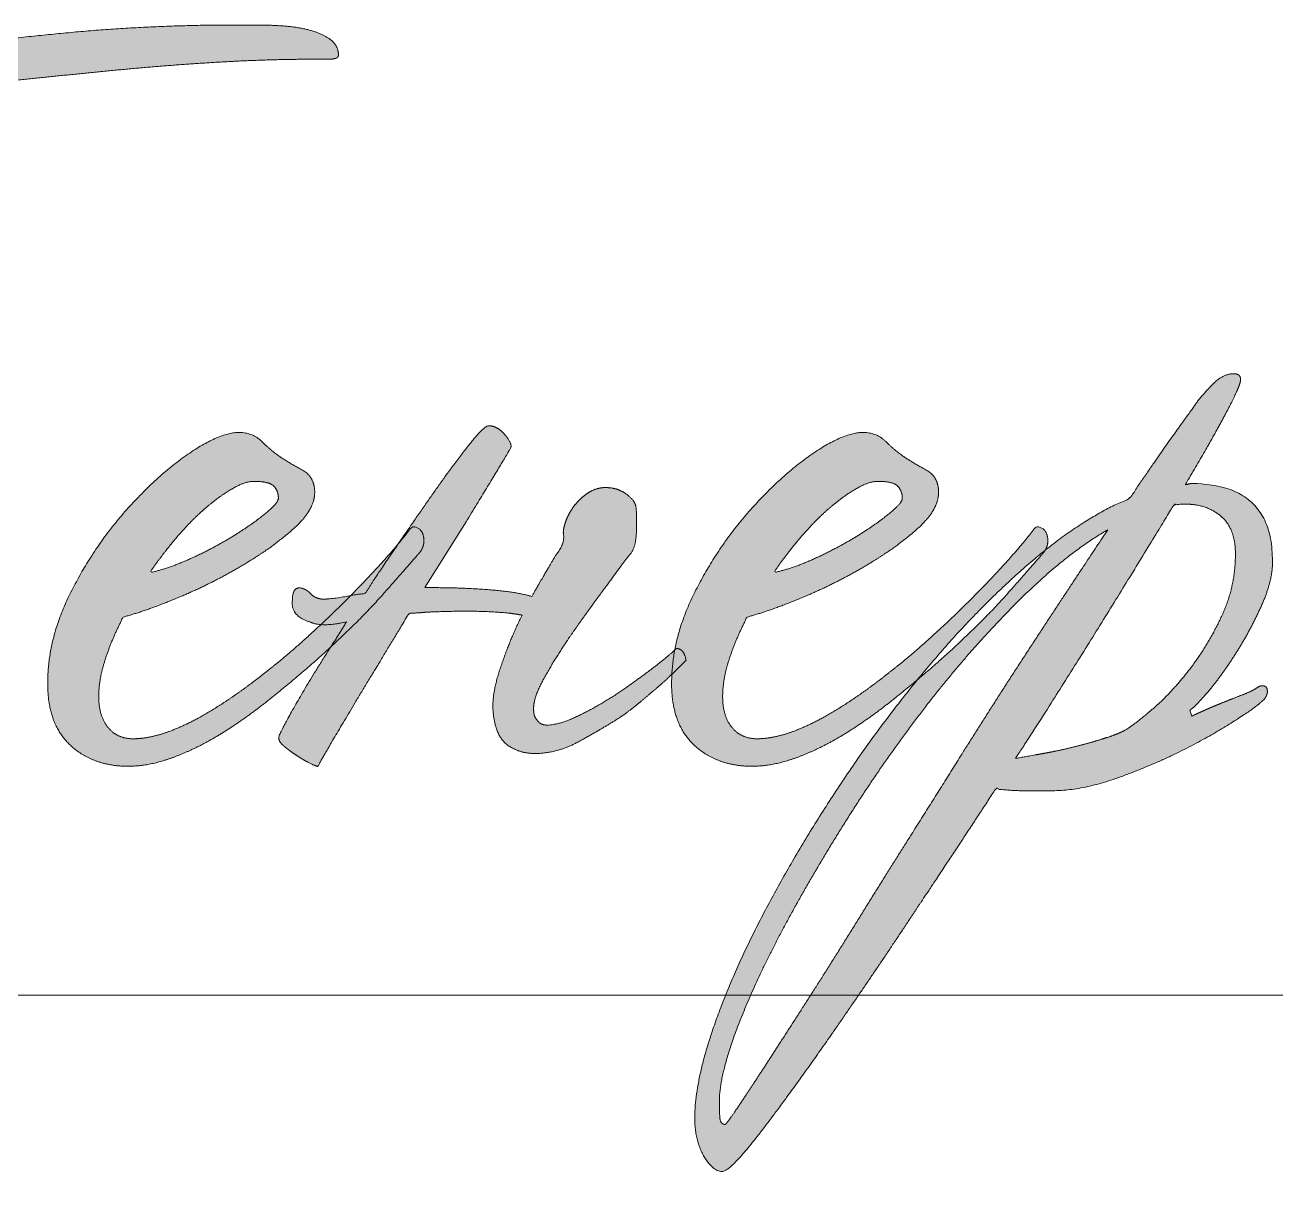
# Model space of a CAD drawing. Header units: metres. Extents: x -163 to 308, y -116 to 9.
# Drawn here: x 38.286 to 38.877, y -33.152 to -32.601 of the extents above; entities that cross this region are included whole.
import ezdxf

# ---------------------------------------------------------------- set-up
doc = ezdxf.new("R2010")
doc.units = ezdxf.units.M
doc.header["$MEASUREMENT"] = 0

# ---------------------------------------------------------------- blocks, each defined once
blk = doc.blocks.new('*U293')
at = {"color": 7, "linetype": 'Continuous', "lineweight": 0}
blk.add_line((10.01279, -17.50001), (16.51279, -17.50001), dxfattribs=at)
blk = doc.blocks.new('*U44')
at = {"linetype": 'Continuous', "lineweight": 0}
h = blk.add_hatch(color=5, dxfattribs=at)
edge = h.paths.add_edge_path()
edge.add_spline(control_points=[(-0.52751, 0.19882), (-0.50841, 0.20081), (-0.48812, 0.203), (-0.46783, 0.20519), (-0.44714, 0.20718), (-0.42646, 0.20916), (-0.40617, 0.21036), (-0.38588, 0.21155), (-0.36718, 0.21155)], knot_values=[0, 0, 0, 0.25, 0.25, 0.5, 0.5, 0.75, 0.75, 1, 1, 1], degree=2, periodic=0)
edge.add_line((-0.36718, 0.21155), (-0.36161, 0.21155))
edge.add_spline(control_points=[(-0.36161, 0.21155), (-0.35763, 0.21155), (-0.35763, 0.21313), (-0.35763, 0.2171), (-0.36082, 0.21948), (-0.364, 0.22185), (-0.36897, 0.22324), (-0.37394, 0.22463), (-0.37971, 0.22502), (-0.38548, 0.22542), (-0.39026, 0.22542)], knot_values=[0, 0, 0, 0.2, 0.2, 0.4, 0.4, 0.6, 0.6, 0.8, 0.8, 1, 1, 1], degree=2, periodic=0)
edge.add_line((-0.39026, 0.22542), (-0.3998, 0.22542))
edge.add_spline(control_points=[(-0.3998, 0.22542), (-0.43322, 0.22542), (-0.46565, 0.22244), (-0.49807, 0.21947), (-0.5303, 0.21472)], knot_values=[0, 0, 0, 0.5, 0.5, 1, 1, 1], degree=2, periodic=0)
edge.add_line((-0.5303, 0.21472), (-0.53945, 0.2163))
edge.add_line((-0.53945, 0.2163), (-0.54462, 0.21274))
edge.add_spline(control_points=[(-0.54462, 0.21274), (-0.55098, 0.21155), (-0.55834, 0.21056), (-0.5657, 0.20956), (-0.57326, 0.20837), (-0.58082, 0.20717), (-0.58818, 0.20578), (-0.59554, 0.20439), (-0.60151, 0.2024), (-0.60628, 0.20121), (-0.60628, 0.19683), (-0.60628, 0.19246), (-0.60429, 0.19086), (-0.6023, 0.18927), (-0.59753, 0.18927), (-0.58838, 0.18927), (-0.57823, 0.19126), (-0.56809, 0.19325), (-0.55894, 0.19444)], knot_values=[0, 0, 0, 0.111111, 0.111111, 0.222222, 0.222222, 0.333333, 0.333333, 0.444444, 0.444444, 0.555556, 0.555556, 0.666667, 0.666667, 0.777778, 0.777778, 0.888889, 0.888889, 1, 1, 1], degree=2, periodic=0)
edge.add_spline(control_points=[(-0.55894, 0.19444), (-0.56411, 0.18689), (-0.57465, 0.17058), (-0.5852, 0.15426), (-0.59793, 0.13417), (-0.61066, 0.11408), (-0.62398, 0.0926), (-0.63731, 0.07111), (-0.64805, 0.05361), (-0.65999, 0.03412), (-0.67113, 0.01403), (-0.68227, -0.00606), (-0.69042, -0.02337), (-0.69858, -0.04068), (-0.70335, -0.05361), (-0.70812, -0.06654), (-0.70733, -0.07171), (-0.70693, -0.07489), (-0.70494, -0.07907), (-0.70295, -0.08324), (-0.70017, -0.08702), (-0.69738, -0.0908), (-0.6942, -0.09339), (-0.69102, -0.09597), (-0.68784, -0.09558), (-0.68505, -0.09518), (-0.68028, -0.08603), (-0.6755, -0.07688), (-0.67073, -0.06554), (-0.66595, -0.0542), (-0.66198, -0.04406), (-0.658, -0.03392), (-0.6572, -0.03192)], knot_values=[0, 0, 0, 0.0625, 0.0625, 0.125, 0.125, 0.1875, 0.1875, 0.25, 0.25, 0.3125, 0.3125, 0.375, 0.375, 0.4375, 0.4375, 0.5, 0.5, 0.5625, 0.5625, 0.625, 0.625, 0.6875, 0.6875, 0.75, 0.75, 0.8125, 0.8125, 0.875, 0.875, 0.9375, 0.9375, 1, 1, 1], degree=2, periodic=0)
edge.add_spline(control_points=[(-0.6572, -0.03192), (-0.6572, -0.02874), (-0.65999, -0.02994)], knot_values=[0, 0, 0, 1, 1, 1], degree=2, periodic=0)
edge.add_spline(control_points=[(-0.65999, -0.02994), (-0.66118, -0.03073), (-0.66377, -0.03391), (-0.66635, -0.03709), (-0.66934, -0.04107), (-0.67232, -0.04505), (-0.67471, -0.04863), (-0.6771, -0.05222), (-0.67829, -0.05341)], knot_values=[0, 0, 0, 0.25, 0.25, 0.5, 0.5, 0.75, 0.75, 1, 1, 1], degree=2, periodic=0)
edge.add_line((-0.67829, -0.05341), (-0.67948, -0.05301))
edge.add_spline(control_points=[(-0.67948, -0.05301), (-0.67948, -0.05181), (-0.67491, -0.04306), (-0.67033, -0.03431), (-0.66158, -0.01939), (-0.65283, -0.00447), (-0.6403, 0.01582), (-0.62776, 0.03611), (-0.61225, 0.06077)], knot_values=[0, 0, 0, 0.25, 0.25, 0.5, 0.5, 0.75, 0.75, 1, 1, 1], degree=2, periodic=0)
edge.add_spline(control_points=[(-0.61225, 0.06077), (-0.59832, 0.08345), (-0.584, 0.10493), (-0.56968, 0.12641), (-0.55575, 0.14909), (-0.5486, 0.16063), (-0.54024, 0.17336), (-0.53189, 0.18609), (-0.52751, 0.19882)], knot_values=[0, 0, 0, 0.25, 0.25, 0.5, 0.5, 0.75, 0.75, 1, 1, 1], degree=2, periodic=0)
h = blk.add_hatch(color=5, dxfattribs=at)
edge = h.paths.add_edge_path()
edge.add_line((-0.18719, -0.20035), (-0.16948, -0.20035))
edge.add_spline(control_points=[(-0.16948, -0.20035), (-0.16465, -0.19362), (-0.15935, -0.18602), (-0.14325, -0.16295), (-0.12518, -0.1357), (-0.1071, -0.10846), (-0.0912, -0.0842)], knot_values=[0, 0, 0, 0.141373, 0.141373, 0.570687, 0.570687, 1, 1, 1], degree=2, periodic=0)
edge.add_spline(control_points=[(-0.0912, -0.0842), (-0.08603, -0.08499), (-0.07968, -0.08499)], knot_values=[0, 0, 0, 1, 1, 1], degree=2, periodic=0)
edge.add_line((-0.07968, -0.08499), (-0.06855, -0.08499))
edge.add_spline(control_points=[(-0.06855, -0.08499), (-0.05663, -0.08499), (-0.04252, -0.08002), (-0.02842, -0.07505), (-0.0161, -0.06888), (-0.00378, -0.06271), (0.00516, -0.05695), (0.0141, -0.05118), (0.0157, -0.04959)], knot_values=[0, 0, 0, 0.25, 0.25, 0.5, 0.5, 0.75, 0.75, 1, 1, 1], degree=2, periodic=0)
edge.add_spline(control_points=[(0.0157, -0.04959), (0.01887, -0.0472), (0.01887, -0.04481), (0.01887, -0.04242), (0.01689, -0.04242), (0.01569, -0.04242), (0.0141, -0.04362)], knot_values=[0, 0, 0, 0.333333, 0.333333, 0.666667, 0.666667, 1, 1, 1], degree=2, periodic=0)
edge.add_spline(control_points=[(0.0141, -0.04362), (0.01211, -0.04481), (0.00853, -0.0462), (0.00495, -0.0476), (0.00097, -0.04919), (-0.00301, -0.05078), (-0.00659, -0.05237), (-0.01017, -0.05396), (-0.01176, -0.05476)], knot_values=[0, 0, 0, 0.25, 0.25, 0.5, 0.5, 0.75, 0.75, 1, 1, 1], degree=2, periodic=0)
edge.add_line((-0.01176, -0.05476), (-0.01256, -0.05237))
edge.add_spline(control_points=[(-0.01256, -0.05237), (-0.01056, -0.05118), (-0.00499, -0.04461), (0.00057, -0.03805), (0.00634, -0.0289), (0.01211, -0.01975), (0.01655, -0.00981), (0.02098, 0.00014), (0.02098, 0.00809)], knot_values=[0, 0, 0, 0.25, 0.25, 0.5, 0.5, 0.75, 0.75, 1, 1, 1], degree=2, periodic=0)
edge.add_spline(control_points=[(0.02098, 0.00809), (0.02098, 0.03952), (-0.01202, 0.03952), (-0.01281, 0.03952), (-0.01321, 0.03932), (-0.01361, 0.03912), (-0.01441, 0.03912)], knot_values=[0, 0, 0, 0.333333, 0.333333, 0.666667, 0.666667, 1, 1, 1], degree=2, periodic=0)
edge.add_spline(control_points=[(-0.01441, 0.03912), (-0.004, 0.05661), (0.00201, 0.06794), (0.00802, 0.07927), (0.00802, 0.08165), (0.00802, 0.08406), (0.00524, 0.08406), (0.00126, 0.08406), (-0.00232, 0.08068), (-0.0059, 0.0773), (-0.00908, 0.07332), (-0.01107, 0.07054), (-0.01863, 0.06), (-0.02619, 0.04946), (-0.03693, 0.03355)], knot_values=[0, 0, 0, 0.142857, 0.142857, 0.285714, 0.285714, 0.428571, 0.428571, 0.571429, 0.571429, 0.714286, 0.714286, 0.857143, 0.857143, 1, 1, 1], degree=2, periodic=0)
edge.add_spline(control_points=[(-0.03693, 0.03355), (-0.05352, 0.02664), (-0.07114, 0.01254)], knot_values=[0, 0, 0, 1, 1, 1], degree=2, periodic=0)
edge.add_line((-0.07114, 0.01254), (-0.07142, 0.01207))
edge.add_spline(control_points=[(-0.07142, 0.01207), (-0.0762, 0.0065), (-0.08694, -0.00563), (-0.09768, -0.01777), (-0.11558, -0.03368), (-0.1192, -0.03682), (-0.12287, -0.0399)], knot_values=[0, 0, 0, 0.417557, 0.417557, 0.835113, 0.835113, 1, 1, 1], degree=2, periodic=0)
edge.add_spline(control_points=[(-0.12287, -0.0399), (-0.13889, -0.05948), (-0.15351, -0.08141), (-0.17102, -0.10766), (-0.18435, -0.13292), (-0.19768, -0.15818), (-0.20544, -0.18046), (-0.2092, -0.19124), (-0.21113, -0.20035)], knot_values=[0, 0, 0, 0.251666, 0.251666, 0.552886, 0.552886, 0.854105, 0.854105, 1, 1, 1], degree=2, periodic=0)
edge.add_line((-0.21113, -0.20035), (-0.20192, -0.20035))
edge.add_spline(control_points=[(-0.20192, -0.20035), (-0.20025, -0.19264), (-0.19649, -0.18247), (-0.18973, -0.16417), (-0.17781, -0.14169), (-0.16588, -0.11922), (-0.15037, -0.09475), (-0.13487, -0.07028), (-0.11738, -0.04801), (-0.09988, -0.02573), (-0.08139, -0.00743), (-0.06291, 0.01087), (-0.04581, 0.02082)], knot_values=[0, 0, 0, 0.100007, 0.100007, 0.280006, 0.280006, 0.460004, 0.460004, 0.640003, 0.640003, 0.820001, 0.820001, 1, 1, 1], degree=2, periodic=0)
edge.add_spline(control_points=[(-0.04581, 0.02082), (-0.05933, 0.00053), (-0.07483, -0.02314), (-0.09034, -0.04681), (-0.10505, -0.07028), (-0.11499, -0.0862), (-0.12592, -0.1035), (-0.13685, -0.12081), (-0.14719, -0.13752), (-0.15753, -0.15423), (-0.16707, -0.16914), (-0.17661, -0.18406), (-0.18397, -0.1954), (-0.18565, -0.198), (-0.18719, -0.20035)], knot_values=[0, 0, 0, 0.160543, 0.160543, 0.321085, 0.321085, 0.481628, 0.481628, 0.642171, 0.642171, 0.802713, 0.802713, 0.963256, 0.963256, 1, 1, 1], degree=2, periodic=0)
edge = h.paths.add_edge_path(flags=16)
edge.add_spline(control_points=[(-0.08318, -0.07186), (-0.08199, -0.06987), (-0.081, -0.06848), (-0.08, -0.06709), (-0.07881, -0.0651), (-0.0629, -0.04043), (-0.04738, -0.01537), (-0.03187, 0.00969), (-0.01914, 0.03078)], knot_values=[0, 0, 0, 0.25, 0.25, 0.5, 0.5, 0.75, 0.75, 1, 1, 1], degree=2, periodic=0)
edge.add_spline(control_points=[(-0.01914, 0.03078), (-0.01755, 0.03118), (-0.01437, 0.03118), (-0.00562, 0.03118), (0.00015, 0.0262), (0.00591, 0.02123), (0.00591, 0.01089)], knot_values=[0, 0, 0, 0.333333, 0.333333, 0.666667, 0.666667, 1, 1, 1], degree=2, periodic=0)
edge.add_spline(control_points=[(0.00591, 0.01089), (0.00591, -0.00224), (0.00035, -0.01418), (-0.00522, -0.02611), (-0.01258, -0.03566), (-0.01994, -0.04521), (-0.0273, -0.05157), (-0.03466, -0.05794), (-0.03863, -0.06032), (-0.04142, -0.06192), (-0.04699, -0.06371), (-0.05256, -0.0655), (-0.05892, -0.06709), (-0.06528, -0.06868), (-0.07185, -0.06987), (-0.07841, -0.07107), (-0.08318, -0.07186)], knot_values=[0, 0, 0, 0.125, 0.125, 0.25, 0.25, 0.375, 0.375, 0.5, 0.5, 0.625, 0.625, 0.75, 0.75, 0.875, 0.875, 1, 1, 1], degree=2, periodic=0)
h = blk.add_hatch(color=5, dxfattribs=at)
edge = h.paths.add_edge_path()
edge.add_spline(control_points=[(-0.22131, -0.0279), (-0.22449, -0.03095), (-0.23048, -0.03549), (-0.23704, -0.04046), (-0.2446, -0.04563), (-0.25256, -0.05081), (-0.26031, -0.05459), (-0.26807, -0.05837), (-0.27324, -0.05837), (-0.27563, -0.05837), (-0.27702, -0.05657), (-0.27842, -0.05478), (-0.27842, -0.05319)], knot_values=[0, 0, 0, 0.154355, 0.154355, 0.323484, 0.323484, 0.492613, 0.492613, 0.661742, 0.661742, 0.830871, 0.830871, 1, 1, 1], degree=2, periodic=0)
edge.add_spline(control_points=[(-0.27842, -0.05319), (-0.27921, -0.04842), (-0.27464, -0.04007), (-0.27006, -0.03171), (-0.26489, -0.02415), (-0.2625, -0.02057), (-0.25852, -0.015), (-0.25455, -0.00943), (-0.25057, -0.00406), (-0.24659, 0.00131), (-0.24341, 0.00569), (-0.24023, 0.01006), (-0.23903, 0.01126)], knot_values=[0, 0, 0, 0.166667, 0.166667, 0.333333, 0.333333, 0.5, 0.5, 0.666667, 0.666667, 0.833333, 0.833333, 1, 1, 1], degree=2, periodic=0)
edge.add_spline(control_points=[(-0.23903, 0.01126), (-0.23704, 0.01404), (-0.23684, 0.02041), (-0.23664, 0.02677), (-0.23704, 0.02996), (-0.23744, 0.03274), (-0.24102, 0.03532), (-0.2446, 0.03791), (-0.24938, 0.03791), (-0.25296, 0.03791), (-0.25614, 0.03592), (-0.25932, 0.03394), (-0.26171, 0.03095), (-0.26409, 0.02796), (-0.26529, 0.02478), (-0.26648, 0.0216), (-0.26648, 0.01961)], knot_values=[0, 0, 0, 0.125, 0.125, 0.25, 0.25, 0.375, 0.375, 0.5, 0.5, 0.625, 0.625, 0.75, 0.75, 0.875, 0.875, 1, 1, 1], degree=2, periodic=0)
edge.add_spline(control_points=[(-0.26648, 0.01961), (-0.26568, 0.01523), (-0.26927, 0.01086), (-0.27006, 0.00966), (-0.27444, 0.00211), (-0.27683, -0.00187), (-0.27921, -0.00625)], knot_values=[0, 0, 0, 0.333333, 0.333333, 0.666667, 0.666667, 1, 1, 1], degree=2, periodic=0)
edge.add_spline(control_points=[(-0.27921, -0.00625), (-0.28319, -0.00506), (-0.28916, -0.00426), (-0.29592, -0.00347), (-0.30348, -0.00307), (-0.31104, -0.00267), (-0.3182, -0.00267)], knot_values=[0, 0, 0, 0.333333, 0.333333, 0.666667, 0.666667, 1, 1, 1], degree=2, periodic=0)
edge.add_line((-0.3182, -0.00267), (-0.32258, -0.00267))
edge.add_line((-0.32258, -0.00267), (-0.30587, 0.02398))
edge.add_spline(control_points=[(-0.30587, 0.02398), (-0.29791, 0.03711), (-0.29274, 0.04566), (-0.28757, 0.05422), (-0.28757, 0.05461)], knot_values=[0, 0, 0, 0.5, 0.5, 1, 1, 1], degree=2, periodic=0)
edge.add_spline(control_points=[(-0.28757, 0.05461), (-0.28796, 0.057), (-0.29075, 0.05998), (-0.29353, 0.06297), (-0.29672, 0.06297), (-0.29871, 0.06297), (-0.30567, 0.05402), (-0.31263, 0.04507), (-0.32218, 0.03134), (-0.32522, 0.02697), (-0.32839, 0.02237)], knot_values=[0, 0, 0, 0.23155, 0.23155, 0.4631, 0.4631, 0.69465, 0.69465, 0.9262, 0.9262, 1, 1, 1], degree=2, periodic=0)
edge.add_line((-0.32839, 0.02237), (-0.32787, 0.02202))
edge.add_spline(control_points=[(-0.32787, 0.02202), (-0.32429, 0.02202), (-0.32329, 0.01863), (-0.3223, 0.01525), (-0.32429, 0.01207)], knot_values=[0, 0, 0, 0.5, 0.5, 1, 1, 1], degree=2, periodic=0)
edge.add_spline(control_points=[(-0.32429, 0.01207), (-0.32906, 0.0065), (-0.3398, -0.00563), (-0.34813, -0.01504), (-0.36076, -0.02672)], knot_values=[0, 0, 0, 0.563292, 0.563292, 1, 1, 1], degree=2, periodic=0)
edge.add_spline(control_points=[(-0.36076, -0.02672), (-0.36136, -0.02762), (-0.36196, -0.02853), (-0.37071, -0.04245), (-0.37628, -0.05239), (-0.38185, -0.06234), (-0.38185, -0.06353), (-0.38185, -0.06512), (-0.37947, -0.06711), (-0.37708, -0.0691), (-0.3743, -0.07089), (-0.37151, -0.07268), (-0.36912, -0.07388), (-0.36673, -0.07507), (-0.36594, -0.07507)], knot_values=[0, 0, 0, 0.024641, 0.024641, 0.187201, 0.187201, 0.349761, 0.349761, 0.512321, 0.512321, 0.67488, 0.67488, 0.83744, 0.83744, 1, 1, 1], degree=2, periodic=0)
edge.add_spline(control_points=[(-0.36594, -0.07507), (-0.36355, -0.07069), (-0.35699, -0.05955), (-0.35042, -0.04841), (-0.34167, -0.03409), (-0.33571, -0.02415), (-0.32894, -0.01301)], knot_values=[0, 0, 0, 0.333333, 0.333333, 0.666667, 0.666667, 1, 1, 1], degree=2, periodic=0)
edge.add_spline(control_points=[(-0.32894, -0.01301), (-0.32576, -0.01301), (-0.32218, -0.01262), (-0.31382, -0.01222), (-0.30507, -0.01222), (-0.29632, -0.01222), (-0.28836, -0.01301), (-0.28558, -0.01341), (-0.28319, -0.01381)], knot_values=[0, 0, 0, 0.25, 0.25, 0.5, 0.5, 0.75, 0.75, 1, 1, 1], degree=2, periodic=0)
edge.add_line((-0.28319, -0.01381), (-0.28398, -0.0154))
edge.add_spline(control_points=[(-0.28398, -0.0154), (-0.28876, -0.02534), (-0.29234, -0.03628), (-0.29592, -0.04722), (-0.29473, -0.05478), (-0.29353, -0.06354), (-0.28876, -0.06672), (-0.28398, -0.0699), (-0.27802, -0.0699), (-0.26887, -0.0699), (-0.25992, -0.06493), (-0.25096, -0.05996), (-0.2446, -0.05598), (-0.24142, -0.05399), (-0.23704, -0.05041), (-0.23266, -0.04683), (-0.22849, -0.04325), (-0.22518, -0.04041), (-0.2225, -0.03783)], knot_values=[0, 0, 0, 0.113755, 0.113755, 0.227509, 0.227509, 0.341264, 0.341264, 0.455018, 0.455018, 0.568773, 0.568773, 0.682527, 0.682527, 0.796282, 0.796282, 0.910037, 0.910037, 1, 1, 1], degree=2, periodic=0)
edge.add_spline(control_points=[(-0.2225, -0.03783), (-0.22224, -0.03287), (-0.22131, -0.0279)], knot_values=[0, 0, 0, 1, 1, 1], degree=2, periodic=0)
h = blk.add_hatch(color=5, dxfattribs=at)
edge = h.paths.add_edge_path()
edge.add_line((-0.3544, -0.01659), (-0.35639, -0.01699))
edge.add_spline(control_points=[(-0.35639, -0.01699), (-0.36134, -0.01789), (-0.36477, -0.01765)], knot_values=[0, 0, 0, 1, 1, 1], degree=2, periodic=0)
edge.add_spline(control_points=[(-0.36477, -0.01765), (-0.37061, -0.02311), (-0.3768, -0.02851), (-0.38516, -0.03567), (-0.39371, -0.04203), (-0.40226, -0.0484), (-0.41062, -0.05337), (-0.41897, -0.05835), (-0.42673, -0.06113), (-0.43449, -0.06392), (-0.44085, -0.06392), (-0.44722, -0.06392), (-0.451, -0.05934), (-0.45478, -0.05476), (-0.45478, -0.0468), (-0.45478, -0.03964), (-0.45199, -0.03128), (-0.44921, -0.02292), (-0.44483, -0.01457)], knot_values=[0, 0, 0, 0.047522, 0.047522, 0.166582, 0.166582, 0.285641, 0.285641, 0.404701, 0.404701, 0.523761, 0.523761, 0.642821, 0.642821, 0.76188, 0.76188, 0.88094, 0.88094, 1, 1, 1], degree=2, periodic=0)
edge.add_spline(control_points=[(-0.44483, -0.01457), (-0.43568, -0.01218), (-0.42236, -0.00661), (-0.40903, -0.00104), (-0.39689, 0.00613), (-0.38476, 0.01329), (-0.376, 0.02105), (-0.36725, 0.02881), (-0.36725, 0.03598), (-0.36725, 0.04235), (-0.37243, 0.04513), (-0.3776, 0.04792), (-0.38118, 0.0503), (-0.38476, 0.05269), (-0.38854, 0.05647), (-0.39232, 0.06025), (-0.39789, 0.06025), (-0.40584, 0.06025), (-0.41877, 0.0513), (-0.4317, 0.04235), (-0.44443, 0.02782), (-0.45717, 0.01329), (-0.46632, -0.00502), (-0.47547, -0.02333), (-0.47547, -0.04164), (-0.47547, -0.05796), (-0.46632, -0.06651), (-0.45717, -0.07507), (-0.44284, -0.07507), (-0.43449, -0.07507), (-0.42514, -0.07168), (-0.41579, -0.0683), (-0.40624, -0.06253), (-0.39669, -0.05675), (-0.38715, -0.0492), (-0.3776, -0.04164), (-0.36845, -0.03368), (-0.36443, -0.0301), (-0.36076, -0.02672)], knot_values=[0, 0, 0, 0.054871, 0.054871, 0.109741, 0.109741, 0.164612, 0.164612, 0.219482, 0.219482, 0.274353, 0.274353, 0.329223, 0.329223, 0.384094, 0.384094, 0.438964, 0.438964, 0.493835, 0.493835, 0.548705, 0.548705, 0.603576, 0.603576, 0.658446, 0.658446, 0.713317, 0.713317, 0.768187, 0.768187, 0.823058, 0.823058, 0.877928, 0.877928, 0.932799, 0.932799, 0.987669, 0.987669, 1, 1, 1], degree=2, periodic=0)
edge.add_spline(control_points=[(-0.36076, -0.02672), (-0.35744, -0.02166), (-0.3544, -0.01659)], knot_values=[0, 0, 0, 1, 1, 1], degree=2, periodic=0)
edge = h.paths.add_edge_path(flags=16)
edge.add_spline(control_points=[(-0.43409, 0.00341), (-0.42892, 0.01097), (-0.42315, 0.01774), (-0.41738, 0.0245), (-0.41161, 0.02947), (-0.40584, 0.03444), (-0.40067, 0.03743), (-0.3955, 0.04041), (-0.39192, 0.04041), (-0.38555, 0.04041), (-0.38376, 0.03842), (-0.38197, 0.03643), (-0.38197, 0.03365)], knot_values=[0, 0, 0, 0.166667, 0.166667, 0.333333, 0.333333, 0.5, 0.5, 0.666667, 0.666667, 0.833333, 0.833333, 1, 1, 1], degree=2, periodic=0)
edge.add_spline(control_points=[(-0.38197, 0.03365), (-0.38197, 0.03166), (-0.38734, 0.02728), (-0.39272, 0.02291), (-0.40047, 0.01813), (-0.40823, 0.01336), (-0.41738, 0.00918), (-0.42653, 0.00501), (-0.43409, 0.00341)], knot_values=[0, 0, 0, 0.25, 0.25, 0.5, 0.5, 0.75, 0.75, 1, 1, 1], degree=2, periodic=0)
h = blk.add_hatch(color=5, dxfattribs=at)
edge = h.paths.add_edge_path()
edge.add_spline(control_points=[(-0.07114, 0.01254), (-0.06951, 0.0155), (-0.07043, 0.01863), (-0.07142, 0.02202), (-0.075, 0.02202)], knot_values=[0, 0, 0, 0.480917, 0.480917, 1, 1, 1], degree=2, periodic=0)
edge.add_spline(control_points=[(-0.075, 0.02202), (-0.08177, 0.01287), (-0.09509, -0.00106), (-0.10842, -0.01498), (-0.12394, -0.02851), (-0.13229, -0.03567), (-0.14084, -0.04203), (-0.1494, -0.0484), (-0.15775, -0.05337), (-0.16611, -0.05835), (-0.17386, -0.06113), (-0.18162, -0.06392), (-0.18799, -0.06392), (-0.19435, -0.06392), (-0.19813, -0.05934), (-0.20191, -0.05476), (-0.20191, -0.0468), (-0.20191, -0.03964), (-0.19913, -0.03128), (-0.19634, -0.02292), (-0.19197, -0.01457)], knot_values=[0, 0, 0, 0.1, 0.1, 0.2, 0.2, 0.3, 0.3, 0.4, 0.4, 0.5, 0.5, 0.6, 0.6, 0.7, 0.7, 0.8, 0.8, 0.9, 0.9, 1, 1, 1], degree=2, periodic=0)
edge.add_spline(control_points=[(-0.19197, -0.01457), (-0.18282, -0.01218), (-0.16949, -0.00661), (-0.15616, -0.00104), (-0.14403, 0.00613), (-0.13189, 0.01329), (-0.12314, 0.02105), (-0.11439, 0.02881), (-0.11439, 0.03598), (-0.11439, 0.04235), (-0.11956, 0.04513), (-0.12473, 0.04792), (-0.12831, 0.0503), (-0.13189, 0.05269), (-0.13567, 0.05647), (-0.13945, 0.06025), (-0.14502, 0.06025), (-0.15298, 0.06025), (-0.16591, 0.0513), (-0.17884, 0.04235), (-0.19157, 0.02782), (-0.2043, 0.01329), (-0.21345, -0.00502), (-0.219, -0.01613), (-0.22119, -0.02724)], knot_values=[0, 0, 0, 0.086156, 0.086156, 0.172312, 0.172312, 0.258468, 0.258468, 0.344624, 0.344624, 0.430779, 0.430779, 0.516935, 0.516935, 0.603091, 0.603091, 0.689247, 0.689247, 0.775403, 0.775403, 0.861559, 0.861559, 0.947715, 0.947715, 1, 1, 1], degree=2, periodic=0)
edge.add_line((-0.22119, -0.02724), (-0.22073, -0.02733))
edge.add_spline(control_points=[(-0.22073, -0.02733), (-0.21755, -0.02733), (-0.21675, -0.03211)], knot_values=[0, 0, 0, 1, 1, 1], degree=2, periodic=0)
edge.add_line((-0.21675, -0.03211), (-0.22113, -0.03648))
edge.add_spline(control_points=[(-0.22113, -0.03648), (-0.22179, -0.03715), (-0.2225, -0.03783)], knot_values=[0, 0, 0, 1, 1, 1], degree=2, periodic=0)
edge.add_spline(control_points=[(-0.2225, -0.03783), (-0.2226, -0.03973), (-0.2226, -0.04164), (-0.2226, -0.05796), (-0.21345, -0.06651), (-0.2043, -0.07507), (-0.18997, -0.07507), (-0.18162, -0.07507), (-0.17227, -0.07168), (-0.16293, -0.0683), (-0.15338, -0.06253), (-0.14383, -0.05675), (-0.13428, -0.0492), (-0.1285, -0.04462), (-0.12287, -0.0399)], knot_values=[0, 0, 0, 0.018213, 0.018213, 0.193372, 0.193372, 0.368531, 0.368531, 0.54369, 0.54369, 0.718849, 0.718849, 0.894009, 0.894009, 1, 1, 1], degree=2, periodic=0)
edge.add_spline(control_points=[(-0.12287, -0.0399), (-0.11972, -0.03605), (-0.11651, -0.03229), (-0.09701, -0.00941), (-0.07653, 0.00809), (-0.07382, 0.0104), (-0.07114, 0.01254)], knot_values=[0, 0, 0, 0.126896, 0.126896, 0.89826, 0.89826, 1, 1, 1], degree=2, periodic=0)
edge = h.paths.add_edge_path(flags=16)
edge.add_spline(control_points=[(-0.18123, 0.00341), (-0.17605, 0.01097), (-0.17029, 0.01774), (-0.16452, 0.0245), (-0.15875, 0.02947), (-0.15298, 0.03444), (-0.14781, 0.03743), (-0.14263, 0.04041), (-0.13905, 0.04041), (-0.13269, 0.04041), (-0.1309, 0.03842), (-0.12911, 0.03643), (-0.12911, 0.03365)], knot_values=[0, 0, 0, 0.166667, 0.166667, 0.333333, 0.333333, 0.5, 0.5, 0.666667, 0.666667, 0.833333, 0.833333, 1, 1, 1], degree=2, periodic=0)
edge.add_spline(control_points=[(-0.12911, 0.03365), (-0.12911, 0.03166), (-0.13448, 0.02728), (-0.13985, 0.02291), (-0.14761, 0.01813), (-0.15537, 0.01336), (-0.16452, 0.00918), (-0.17367, 0.00501), (-0.18123, 0.00341)], knot_values=[0, 0, 0, 0.25, 0.25, 0.5, 0.5, 0.75, 0.75, 1, 1, 1], degree=2, periodic=0)
h = blk.add_hatch(color=5, dxfattribs=at)
edge = h.paths.add_edge_path()
edge.add_spline(control_points=[(-0.32787, 0.02202), (-0.33027, 0.01877), (-0.33349, 0.01493)], knot_values=[0, 0, 0, 1, 1, 1], degree=2, periodic=0)
edge.add_spline(control_points=[(-0.33349, 0.01493), (-0.33787, 0.00852), (-0.34247, 0.00171), (-0.34446, -0.00148), (-0.34684, -0.00506)], knot_values=[0, 0, 0, 0.299722, 0.299722, 1, 1, 1], degree=2, periodic=0)
edge.add_spline(control_points=[(-0.34684, -0.00506), (-0.34987, -0.00536), (-0.35266, -0.00589)], knot_values=[0, 0, 0, 1, 1, 1], degree=2, periodic=0)
edge.add_spline(control_points=[(-0.35266, -0.00589), (-0.35851, -0.0118), (-0.36477, -0.01765)], knot_values=[0, 0, 0, 1, 1, 1], degree=2, periodic=0)
edge.add_spline(control_points=[(-0.36477, -0.01765), (-0.36134, -0.01789), (-0.35639, -0.01699)], knot_values=[0, 0, 0, 1, 1, 1], degree=2, periodic=0)
edge.add_line((-0.35639, -0.01699), (-0.3544, -0.01659))
edge.add_spline(control_points=[(-0.3544, -0.01659), (-0.35744, -0.02166), (-0.36076, -0.02672)], knot_values=[0, 0, 0, 1, 1, 1], degree=2, periodic=0)
edge.add_spline(control_points=[(-0.36076, -0.02672), (-0.34816, -0.01507), (-0.33985, -0.00569)], knot_values=[0, 0, 0, 1, 1, 1], degree=2, periodic=0)
edge.add_line((-0.33985, -0.00569), (-0.3398, -0.00563))
edge.add_spline(control_points=[(-0.3398, -0.00563), (-0.32906, 0.0065), (-0.32429, 0.01207)], knot_values=[0, 0, 0, 1, 1, 1], degree=2, periodic=0)
edge.add_spline(control_points=[(-0.32429, 0.01207), (-0.3223, 0.01525), (-0.32329, 0.01863), (-0.32429, 0.02202), (-0.32787, 0.02202)], knot_values=[0, 0, 0, 0.5, 0.5, 1, 1, 1], degree=2, periodic=0)
h = blk.add_hatch(color=5, dxfattribs=at)
edge = h.paths.add_edge_path()
edge.add_spline(control_points=[(-0.33349, 0.01493), (-0.33936, 0.00793), (-0.34796, -0.00106), (-0.35028, -0.00348), (-0.35266, -0.00589)], knot_values=[0, 0, 0, 0.787625, 0.787625, 1, 1, 1], degree=2, periodic=0)
edge.add_spline(control_points=[(-0.35266, -0.00589), (-0.34987, -0.00536), (-0.34684, -0.00506)], knot_values=[0, 0, 0, 1, 1, 1], degree=2, periodic=0)
edge.add_spline(control_points=[(-0.34684, -0.00506), (-0.34446, -0.00148), (-0.34247, 0.0017)], knot_values=[0, 0, 0, 1, 1, 1], degree=2, periodic=0)
edge.add_line((-0.34247, 0.0017), (-0.34247, 0.00171))
edge.add_spline(control_points=[(-0.34247, 0.00171), (-0.33787, 0.00852), (-0.33349, 0.01493)], knot_values=[0, 0, 0, 1, 1, 1], degree=2, periodic=0)
h = blk.add_hatch(color=5, dxfattribs=at)
edge = h.paths.add_edge_path()
edge.add_spline(control_points=[(-0.36554, -0.00704), (-0.36753, -0.00665), (-0.36872, -0.00525), (-0.36992, -0.00386), (-0.37191, -0.00307), (-0.37629, -0.00148), (-0.37629, -0.00784)], knot_values=[0, 0, 0, 0.333333, 0.333333, 0.666667, 0.666667, 1, 1, 1], degree=2, periodic=0)
edge.add_spline(control_points=[(-0.37629, -0.00784), (-0.37708, -0.01421), (-0.36912, -0.01659)], knot_values=[0, 0, 0, 1, 1, 1], degree=2, periodic=0)
edge.add_spline(control_points=[(-0.36912, -0.01659), (-0.36739, -0.01746), (-0.36477, -0.01765)], knot_values=[0, 0, 0, 1, 1, 1], degree=2, periodic=0)
edge.add_spline(control_points=[(-0.36477, -0.01765), (-0.35851, -0.0118), (-0.35266, -0.00589)], knot_values=[0, 0, 0, 1, 1, 1], degree=2, periodic=0)
edge.add_spline(control_points=[(-0.35266, -0.00589), (-0.35354, -0.00606), (-0.3544, -0.00625), (-0.36395, -0.00784), (-0.36554, -0.00704)], knot_values=[0, 0, 0, 0.193262, 0.193262, 1, 1, 1], degree=2, periodic=0)
h = blk.add_hatch(color=5, dxfattribs=at)
edge = h.paths.add_edge_path()
edge.add_spline(control_points=[(-0.2225, -0.03783), (-0.22179, -0.03715), (-0.22113, -0.03648)], knot_values=[0, 0, 0, 1, 1, 1], degree=2, periodic=0)
edge.add_line((-0.22113, -0.03648), (-0.21675, -0.03211))
edge.add_spline(control_points=[(-0.21675, -0.03211), (-0.21755, -0.02733), (-0.22073, -0.02733)], knot_values=[0, 0, 0, 1, 1, 1], degree=2, periodic=0)
edge.add_spline(control_points=[(-0.22073, -0.02733), (-0.22101, -0.02761), (-0.22131, -0.0279)], knot_values=[0, 0, 0, 1, 1, 1], degree=2, periodic=0)
edge.add_spline(control_points=[(-0.22131, -0.0279), (-0.22224, -0.03287), (-0.2225, -0.03783)], knot_values=[0, 0, 0, 1, 1, 1], degree=2, periodic=0)
h = blk.add_hatch(color=5, dxfattribs=at)
edge = h.paths.add_edge_path()
edge.add_line((-0.20192, -0.20035), (-0.21113, -0.20035))
edge.add_spline(control_points=[(-0.21113, -0.20035), (-0.2132, -0.21005), (-0.2132, -0.21785), (-0.2132, -0.2266), (-0.20962, -0.23296), (-0.20604, -0.23933), (-0.20207, -0.23933), (-0.19889, -0.23933), (-0.18717, -0.22421), (-0.17931, -0.21407), (-0.16948, -0.20035)], knot_values=[0, 0, 0, 0.123175, 0.123175, 0.362046, 0.362046, 0.600918, 0.600918, 0.839789, 0.839789, 1, 1, 1], degree=2, periodic=0)
edge.add_line((-0.16948, -0.20035), (-0.18719, -0.20035))
edge.add_spline(control_points=[(-0.18719, -0.20035), (-0.19237, -0.20829), (-0.19589, -0.21351), (-0.20047, -0.22027), (-0.20086, -0.22027), (-0.20285, -0.22027), (-0.20305, -0.21748), (-0.20325, -0.2147), (-0.20325, -0.21112), (-0.20325, -0.20652), (-0.20192, -0.20035)], knot_values=[0, 0, 0, 0.182925, 0.182925, 0.420144, 0.420144, 0.657362, 0.657362, 0.89458, 0.89458, 1, 1, 1], degree=2, periodic=0)
at = {"color": 5, "linetype": 'Continuous', "lineweight": 0, "flags": 128}
for points in [[(-0.3998, 0.22542), (-0.39026, 0.22542)], [(-0.36161, 0.21155), (-0.36718, 0.21155)], [(-0.30587, 0.02398), (-0.32258, -0.00267), (-0.3182, -0.00267)], [(-0.28398, -0.0154), (-0.28319, -0.01381)], [(-0.3544, -0.01659), (-0.35639, -0.01699)], [(-0.21675, -0.03211), (-0.22113, -0.03648)], [(-0.01256, -0.05237), (-0.01176, -0.05476)]]:
    blk.add_lwpolyline(points, dxfattribs=at)
at = {"color": 5, "linetype": 'Continuous', "lineweight": 0}
for points, knots in [([(-0.5303, 0.21472), (-0.49807, 0.21947), (-0.46565, 0.22244), (-0.43322, 0.22542), (-0.3998, 0.22542)], [0, 0, 0, 0.5, 0.5, 1, 1, 1]), ([(-0.39026, 0.22542), (-0.38548, 0.22542), (-0.37971, 0.22502), (-0.37394, 0.22463), (-0.36897, 0.22324), (-0.364, 0.22185), (-0.36082, 0.21948), (-0.35763, 0.2171), (-0.35763, 0.21313), (-0.35763, 0.21155), (-0.36161, 0.21155)], [0, 0, 0, 0.2, 0.2, 0.4, 0.4, 0.6, 0.6, 0.8, 0.8, 1, 1, 1]), ([(-0.36718, 0.21155), (-0.38588, 0.21155), (-0.40617, 0.21036), (-0.42646, 0.20916), (-0.44714, 0.20718), (-0.46783, 0.20519), (-0.48812, 0.203), (-0.50841, 0.20081), (-0.52751, 0.19882), (-0.53189, 0.18609), (-0.54024, 0.17336), (-0.5486, 0.16063), (-0.55575, 0.14909), (-0.56968, 0.12641), (-0.584, 0.10493), (-0.59832, 0.08345), (-0.61225, 0.06077)], [0, 0, 0, 0.125, 0.125, 0.25, 0.25, 0.375, 0.375, 0.5, 0.5, 0.625, 0.625, 0.75, 0.75, 0.875, 0.875, 1, 1, 1]), ([(-0.01176, -0.05476), (-0.01017, -0.05396), (-0.00659, -0.05237), (-0.00301, -0.05078), (0.00097, -0.04919), (0.00495, -0.0476), (0.00853, -0.0462), (0.01211, -0.04481), (0.0141, -0.04362), (0.01569, -0.04242), (0.01689, -0.04242), (0.01887, -0.04242), (0.01887, -0.04481), (0.01887, -0.0472), (0.0157, -0.04959), (0.0141, -0.05118), (0.00516, -0.05695), (-0.00378, -0.06271), (-0.0161, -0.06888), (-0.02842, -0.07505), (-0.04252, -0.08002), (-0.05663, -0.08499), (-0.06855, -0.08499), (-0.07332, -0.08499), (-0.07968, -0.08499), (-0.08603, -0.08499), (-0.0912, -0.0842), (-0.1071, -0.10846), (-0.12518, -0.1357), (-0.14325, -0.16295), (-0.15935, -0.18602), (-0.17545, -0.20909), (-0.18717, -0.22421), (-0.19889, -0.23933), (-0.20207, -0.23933), (-0.20604, -0.23933), (-0.20962, -0.23296), (-0.2132, -0.2266), (-0.2132, -0.21785), (-0.2132, -0.20273), (-0.20544, -0.18046), (-0.19768, -0.15818), (-0.18435, -0.13292), (-0.17102, -0.10766), (-0.15351, -0.08141), (-0.13601, -0.05516), (-0.11651, -0.03229), (-0.09701, -0.00941), (-0.07653, 0.00809), (-0.05604, 0.02559), (-0.03693, 0.03355), (-0.02619, 0.04946), (-0.01863, 0.06), (-0.01107, 0.07054), (-0.00908, 0.07332), (-0.0059, 0.0773), (-0.00232, 0.08068), (0.00126, 0.08406), (0.00524, 0.08406), (0.00802, 0.08406), (0.00802, 0.08165), (0.00802, 0.07927), (0.00201, 0.06794), (-0.004, 0.05661), (-0.01441, 0.03912), (-0.01361, 0.03912), (-0.01321, 0.03932), (-0.01281, 0.03952), (-0.01202, 0.03952), (0.02098, 0.03952), (0.02098, 0.00809)], [0, 0, 0, 0.028571, 0.028571, 0.057143, 0.057143, 0.085714, 0.085714, 0.114286, 0.114286, 0.142857, 0.142857, 0.171429, 0.171429, 0.2, 0.2, 0.228571, 0.228571, 0.257143, 0.257143, 0.285714, 0.285714, 0.314286, 0.314286, 0.342857, 0.342857, 0.371429, 0.371429, 0.4, 0.4, 0.428571, 0.428571, 0.457143, 0.457143, 0.485714, 0.485714, 0.514286, 0.514286, 0.542857, 0.542857, 0.571429, 0.571429, 0.6, 0.6, 0.628571, 0.628571, 0.657143, 0.657143, 0.685714, 0.685714, 0.714286, 0.714286, 0.742857, 0.742857, 0.771429, 0.771429, 0.8, 0.8, 0.828571, 0.828571, 0.857143, 0.857143, 0.885714, 0.885714, 0.914286, 0.914286, 0.942857, 0.942857, 0.971429, 0.971429, 1, 1, 1]), ([(-0.35639, -0.01699), (-0.36514, -0.01858), (-0.36912, -0.01659), (-0.37708, -0.01421), (-0.37629, -0.00784), (-0.37629, -0.00148), (-0.37191, -0.00307), (-0.36992, -0.00386), (-0.36872, -0.00525), (-0.36753, -0.00665), (-0.36554, -0.00704), (-0.36395, -0.00784), (-0.3544, -0.00625), (-0.35082, -0.00545), (-0.34684, -0.00506), (-0.34446, -0.00148), (-0.34247, 0.00171), (-0.33173, 0.01762), (-0.32218, 0.03134), (-0.31263, 0.04507), (-0.30567, 0.05402), (-0.29871, 0.06297), (-0.29672, 0.06297), (-0.29353, 0.06297), (-0.29075, 0.05998), (-0.28796, 0.057), (-0.28757, 0.05461), (-0.28757, 0.05422), (-0.29274, 0.04566), (-0.29791, 0.03711), (-0.30587, 0.02398)], [0, 0, 0, 0.066667, 0.066667, 0.133333, 0.133333, 0.2, 0.2, 0.266667, 0.266667, 0.333333, 0.333333, 0.4, 0.4, 0.466667, 0.466667, 0.533333, 0.533333, 0.6, 0.6, 0.666667, 0.666667, 0.733333, 0.733333, 0.8, 0.8, 0.866667, 0.866667, 0.933333, 0.933333, 1, 1, 1]), ([(-0.32429, 0.01207), (-0.32906, 0.0065), (-0.3398, -0.00563), (-0.35054, -0.01777), (-0.36845, -0.03368), (-0.3776, -0.04164), (-0.38715, -0.0492), (-0.39669, -0.05675), (-0.40624, -0.06253), (-0.41579, -0.0683), (-0.42514, -0.07168), (-0.43449, -0.07507), (-0.44284, -0.07507), (-0.45717, -0.07507), (-0.46632, -0.06651), (-0.47547, -0.05796), (-0.47547, -0.04164), (-0.47547, -0.02333), (-0.46632, -0.00502), (-0.45717, 0.01329), (-0.44443, 0.02782), (-0.4317, 0.04235), (-0.41877, 0.0513), (-0.40584, 0.06025), (-0.39789, 0.06025), (-0.39232, 0.06025), (-0.38854, 0.05647), (-0.38476, 0.05269), (-0.38118, 0.0503), (-0.3776, 0.04792), (-0.37243, 0.04513), (-0.36725, 0.04235), (-0.36725, 0.03598), (-0.36725, 0.02881), (-0.376, 0.02105), (-0.38476, 0.01329), (-0.39689, 0.00613), (-0.40903, -0.00104), (-0.42236, -0.00661), (-0.43568, -0.01218), (-0.44483, -0.01457), (-0.44921, -0.02292), (-0.45199, -0.03128), (-0.45478, -0.03964), (-0.45478, -0.0468), (-0.45478, -0.05476), (-0.451, -0.05934), (-0.44722, -0.06392), (-0.44085, -0.06392), (-0.43449, -0.06392), (-0.42673, -0.06113), (-0.41897, -0.05835), (-0.41062, -0.05337), (-0.40226, -0.0484), (-0.39371, -0.04203), (-0.38516, -0.03567), (-0.3768, -0.02851), (-0.36129, -0.01498), (-0.34796, -0.00106), (-0.33463, 0.01287), (-0.32787, 0.02202), (-0.32429, 0.02202), (-0.32329, 0.01863), (-0.3223, 0.01525), (-0.32429, 0.01207)], [0, 0, 0, 0.03125, 0.03125, 0.0625, 0.0625, 0.09375, 0.09375, 0.125, 0.125, 0.15625, 0.15625, 0.1875, 0.1875, 0.21875, 0.21875, 0.25, 0.25, 0.28125, 0.28125, 0.3125, 0.3125, 0.34375, 0.34375, 0.375, 0.375, 0.40625, 0.40625, 0.4375, 0.4375, 0.46875, 0.46875, 0.5, 0.5, 0.53125, 0.53125, 0.5625, 0.5625, 0.59375, 0.59375, 0.625, 0.625, 0.65625, 0.65625, 0.6875, 0.6875, 0.71875, 0.71875, 0.75, 0.75, 0.78125, 0.78125, 0.8125, 0.8125, 0.84375, 0.84375, 0.875, 0.875, 0.90625, 0.90625, 0.9375, 0.9375, 0.96875, 0.96875, 1, 1, 1]), ([(-0.07142, 0.01207), (-0.0762, 0.0065), (-0.08694, -0.00563), (-0.09768, -0.01777), (-0.11558, -0.03368), (-0.12473, -0.04164), (-0.13428, -0.0492), (-0.14383, -0.05675), (-0.15338, -0.06253), (-0.16293, -0.0683), (-0.17227, -0.07168), (-0.18162, -0.07507), (-0.18997, -0.07507), (-0.2043, -0.07507), (-0.21345, -0.06651), (-0.2226, -0.05796), (-0.2226, -0.04164), (-0.2226, -0.02333), (-0.21345, -0.00502), (-0.2043, 0.01329), (-0.19157, 0.02782), (-0.17884, 0.04235), (-0.16591, 0.0513), (-0.15298, 0.06025), (-0.14502, 0.06025), (-0.13945, 0.06025), (-0.13567, 0.05647), (-0.13189, 0.05269), (-0.12831, 0.0503), (-0.12473, 0.04792), (-0.11956, 0.04513), (-0.11439, 0.04235), (-0.11439, 0.03598), (-0.11439, 0.02881), (-0.12314, 0.02105), (-0.13189, 0.01329), (-0.14403, 0.00613), (-0.15616, -0.00104), (-0.16949, -0.00661), (-0.18282, -0.01218), (-0.19197, -0.01457), (-0.19634, -0.02292), (-0.19913, -0.03128), (-0.20191, -0.03964), (-0.20191, -0.0468), (-0.20191, -0.05476), (-0.19813, -0.05934), (-0.19435, -0.06392), (-0.18799, -0.06392), (-0.18162, -0.06392), (-0.17386, -0.06113), (-0.16611, -0.05835), (-0.15775, -0.05337), (-0.1494, -0.0484), (-0.14084, -0.04203), (-0.13229, -0.03567), (-0.12394, -0.02851), (-0.10842, -0.01498), (-0.09509, -0.00106), (-0.08177, 0.01287), (-0.075, 0.02202), (-0.07142, 0.02202), (-0.07043, 0.01863), (-0.06943, 0.01525), (-0.07142, 0.01207)], [0, 0, 0, 0.03125, 0.03125, 0.0625, 0.0625, 0.09375, 0.09375, 0.125, 0.125, 0.15625, 0.15625, 0.1875, 0.1875, 0.21875, 0.21875, 0.25, 0.25, 0.28125, 0.28125, 0.3125, 0.3125, 0.34375, 0.34375, 0.375, 0.375, 0.40625, 0.40625, 0.4375, 0.4375, 0.46875, 0.46875, 0.5, 0.5, 0.53125, 0.53125, 0.5625, 0.5625, 0.59375, 0.59375, 0.625, 0.625, 0.65625, 0.65625, 0.6875, 0.6875, 0.71875, 0.71875, 0.75, 0.75, 0.78125, 0.78125, 0.8125, 0.8125, 0.84375, 0.84375, 0.875, 0.875, 0.90625, 0.90625, 0.9375, 0.9375, 0.96875, 0.96875, 1, 1, 1]), ([(-0.38197, 0.03365), (-0.38197, 0.03643), (-0.38376, 0.03842), (-0.38555, 0.04041), (-0.39192, 0.04041), (-0.3955, 0.04041), (-0.40067, 0.03743), (-0.40584, 0.03444), (-0.41161, 0.02947), (-0.41738, 0.0245), (-0.42315, 0.01774), (-0.42892, 0.01097), (-0.43409, 0.00341), (-0.42653, 0.00501), (-0.41738, 0.00918), (-0.40823, 0.01336), (-0.40047, 0.01813), (-0.39272, 0.02291), (-0.38734, 0.02728), (-0.38197, 0.03166), (-0.38197, 0.03365)], [0, 0, 0, 0.1, 0.1, 0.2, 0.2, 0.3, 0.3, 0.4, 0.4, 0.5, 0.5, 0.6, 0.6, 0.7, 0.7, 0.8, 0.8, 0.9, 0.9, 1, 1, 1]), ([(-0.3182, -0.00267), (-0.31104, -0.00267), (-0.30348, -0.00307), (-0.29592, -0.00347), (-0.28916, -0.00426), (-0.28319, -0.00506), (-0.27921, -0.00625), (-0.27683, -0.00187), (-0.27444, 0.00211), (-0.27006, 0.00966), (-0.26927, 0.01086), (-0.26568, 0.01523), (-0.26648, 0.01961), (-0.26648, 0.0216), (-0.26529, 0.02478), (-0.26409, 0.02796), (-0.26171, 0.03095), (-0.25932, 0.03394), (-0.25614, 0.03592), (-0.25296, 0.03791), (-0.24938, 0.03791), (-0.2446, 0.03791), (-0.24102, 0.03532), (-0.23744, 0.03274), (-0.23704, 0.02996), (-0.23664, 0.02677), (-0.23684, 0.02041), (-0.23704, 0.01404), (-0.23903, 0.01126), (-0.24023, 0.01006), (-0.24341, 0.00569), (-0.24659, 0.00131), (-0.25057, -0.00406), (-0.25455, -0.00943), (-0.25852, -0.015), (-0.2625, -0.02057), (-0.26489, -0.02415), (-0.27006, -0.03171), (-0.27464, -0.04007), (-0.27921, -0.04842), (-0.27842, -0.05319), (-0.27842, -0.05478), (-0.27702, -0.05657), (-0.27563, -0.05837), (-0.27324, -0.05837), (-0.26807, -0.05837), (-0.26031, -0.05459), (-0.25256, -0.05081), (-0.2446, -0.04563), (-0.23704, -0.04046), (-0.23048, -0.03549), (-0.22391, -0.03052), (-0.22073, -0.02733), (-0.21755, -0.02733), (-0.21675, -0.03211)], [0, 0, 0, 0.037037, 0.037037, 0.074074, 0.074074, 0.111111, 0.111111, 0.148148, 0.148148, 0.185185, 0.185185, 0.222222, 0.222222, 0.259259, 0.259259, 0.296296, 0.296296, 0.333333, 0.333333, 0.37037, 0.37037, 0.407407, 0.407407, 0.444444, 0.444444, 0.481481, 0.481481, 0.518519, 0.518519, 0.555556, 0.555556, 0.592593, 0.592593, 0.62963, 0.62963, 0.666667, 0.666667, 0.703704, 0.703704, 0.740741, 0.740741, 0.777778, 0.777778, 0.814815, 0.814815, 0.851852, 0.851852, 0.888889, 0.888889, 0.925926, 0.925926, 0.962963, 0.962963, 1, 1, 1]), ([(-0.12911, 0.03365), (-0.12911, 0.03643), (-0.1309, 0.03842), (-0.13269, 0.04041), (-0.13905, 0.04041), (-0.14263, 0.04041), (-0.14781, 0.03743), (-0.15298, 0.03444), (-0.15875, 0.02947), (-0.16452, 0.0245), (-0.17029, 0.01774), (-0.17605, 0.01097), (-0.18123, 0.00341), (-0.17367, 0.00501), (-0.16452, 0.00918), (-0.15537, 0.01336), (-0.14761, 0.01813), (-0.13985, 0.02291), (-0.13448, 0.02728), (-0.12911, 0.03166), (-0.12911, 0.03365)], [0, 0, 0, 0.1, 0.1, 0.2, 0.2, 0.3, 0.3, 0.4, 0.4, 0.5, 0.5, 0.6, 0.6, 0.7, 0.7, 0.8, 0.8, 0.9, 0.9, 1, 1, 1]), ([(0.00591, 0.01089), (0.00591, 0.02123), (0.00015, 0.0262), (-0.00562, 0.03118), (-0.01437, 0.03118), (-0.01755, 0.03118), (-0.01914, 0.03078), (-0.03187, 0.00969), (-0.04738, -0.01537), (-0.0629, -0.04043), (-0.07881, -0.0651), (-0.08, -0.06709), (-0.081, -0.06848), (-0.08199, -0.06987), (-0.08318, -0.07186), (-0.07841, -0.07107), (-0.07185, -0.06987), (-0.06528, -0.06868), (-0.05892, -0.06709), (-0.05256, -0.0655), (-0.04699, -0.06371), (-0.04142, -0.06192), (-0.03863, -0.06032), (-0.03466, -0.05794), (-0.0273, -0.05157), (-0.01994, -0.04521), (-0.01258, -0.03566), (-0.00522, -0.02611), (0.00035, -0.01418), (0.00591, -0.00224), (0.00591, 0.01089)], [0, 0, 0, 0.066667, 0.066667, 0.133333, 0.133333, 0.2, 0.2, 0.266667, 0.266667, 0.333333, 0.333333, 0.4, 0.4, 0.466667, 0.466667, 0.533333, 0.533333, 0.6, 0.6, 0.666667, 0.666667, 0.733333, 0.733333, 0.8, 0.8, 0.866667, 0.866667, 0.933333, 0.933333, 1, 1, 1]), ([(-0.04581, 0.02082), (-0.06291, 0.01087), (-0.08139, -0.00743), (-0.09988, -0.02573), (-0.11738, -0.04801), (-0.13487, -0.07028), (-0.15037, -0.09475), (-0.16588, -0.11922), (-0.17781, -0.14169), (-0.18973, -0.16417), (-0.19649, -0.18247), (-0.20325, -0.20078), (-0.20325, -0.21112), (-0.20325, -0.2147), (-0.20305, -0.21748), (-0.20285, -0.22027), (-0.20086, -0.22027), (-0.20047, -0.22027), (-0.19589, -0.21351), (-0.19132, -0.20674), (-0.18397, -0.1954), (-0.17661, -0.18406), (-0.16707, -0.16914), (-0.15753, -0.15423), (-0.14719, -0.13752), (-0.13685, -0.12081), (-0.12592, -0.1035), (-0.11499, -0.0862), (-0.10505, -0.07028), (-0.09034, -0.04681), (-0.07483, -0.02314), (-0.05933, 0.00053), (-0.04581, 0.02082)], [0, 0, 0, 0.0625, 0.0625, 0.125, 0.125, 0.1875, 0.1875, 0.25, 0.25, 0.3125, 0.3125, 0.375, 0.375, 0.4375, 0.4375, 0.5, 0.5, 0.5625, 0.5625, 0.625, 0.625, 0.6875, 0.6875, 0.75, 0.75, 0.8125, 0.8125, 0.875, 0.875, 0.9375, 0.9375, 1, 1, 1]), ([(0.02098, 0.00809), (0.02098, 0.00014), (0.01655, -0.00981), (0.01211, -0.01975), (0.00634, -0.0289), (0.00057, -0.03805), (-0.00499, -0.04461), (-0.01056, -0.05118), (-0.01256, -0.05237)], [0, 0, 0, 0.25, 0.25, 0.5, 0.5, 0.75, 0.75, 1, 1, 1]), ([(-0.28319, -0.01381), (-0.28558, -0.01341), (-0.28836, -0.01301), (-0.29632, -0.01222), (-0.30507, -0.01222), (-0.31382, -0.01222), (-0.32218, -0.01262), (-0.32576, -0.01301), (-0.32894, -0.01301), (-0.33571, -0.02415), (-0.34167, -0.03409), (-0.35042, -0.04841), (-0.35699, -0.05955), (-0.36355, -0.07069), (-0.36594, -0.07507), (-0.36673, -0.07507), (-0.36912, -0.07388), (-0.37151, -0.07268), (-0.3743, -0.07089), (-0.37708, -0.0691), (-0.37947, -0.06711), (-0.38185, -0.06512), (-0.38185, -0.06353), (-0.38185, -0.06234), (-0.37628, -0.05239), (-0.37071, -0.04245), (-0.36196, -0.02853), (-0.35799, -0.02256), (-0.3544, -0.01659)], [0, 0, 0, 0.071429, 0.071429, 0.142857, 0.142857, 0.214286, 0.214286, 0.285714, 0.285714, 0.357143, 0.357143, 0.428571, 0.428571, 0.5, 0.5, 0.571429, 0.571429, 0.642857, 0.642857, 0.714286, 0.714286, 0.785714, 0.785714, 0.857143, 0.857143, 0.928571, 0.928571, 1, 1, 1]), ([(-0.22113, -0.03648), (-0.22431, -0.03967), (-0.22849, -0.04325), (-0.23266, -0.04683), (-0.23704, -0.05041), (-0.24142, -0.05399), (-0.2446, -0.05598), (-0.25096, -0.05996), (-0.25992, -0.06493), (-0.26887, -0.0699), (-0.27802, -0.0699), (-0.28398, -0.0699), (-0.28876, -0.06672), (-0.29353, -0.06354), (-0.29473, -0.05478), (-0.29592, -0.04722), (-0.29234, -0.03628), (-0.28876, -0.02534), (-0.28398, -0.0154)], [0, 0, 0, 0.111111, 0.111111, 0.222222, 0.222222, 0.333333, 0.333333, 0.444444, 0.444444, 0.555556, 0.555556, 0.666667, 0.666667, 0.777778, 0.777778, 0.888889, 0.888889, 1, 1, 1])]:
    blk.add_open_spline(points, degree=2, knots=knots, dxfattribs=at)

msp = doc.modelspace()

# ---------------------------------------------------------------- linework, layer by layer
at = {"color": 5, "linetype": 'Continuous', "lineweight": 0}
msp.add_spline([(37.95621229, -34.57630333), (38.05887769, -34.34148551), (38.08406105, -34.24749995), (38.08406105, -34.19429604), (38.05283371, -34.1630687), (38.00355344, -34.1630687), (37.92620717, -34.20772459), (37.87145465, -34.27751292), (37.85700298, -34.31790125), (37.85700298, -34.38651786), (37.87405047, -34.45013996), (37.91688735, -34.5108376), (37.96614931, -34.53927901), (38.03291193, -34.55042213), (38.10096409, -34.53218761), (38.1594402, -34.50559148), (38.19954724, -34.4745917), (38.27091101, -34.35098602), (38.33710492, -34.21492252), (38.3908304, -34.10449474), (38.44705983, -34.00710251), (38.48427329, -33.95494159), (38.50163735, -33.9502889), (38.50833084, -33.97526935), (38.4973188, -34.01636685), (38.46484596, -34.06120705), (38.27361898, -34.42963767), (38.21285098, -34.53489093), (38.16733667, -34.56116863), (38.15516327, -34.54008369), (38.14950994, -34.5189852), (38.14201782, -34.44351451), (38.17514147, -34.31989537), (38.26998355, -34.11320229), (38.36824572, -33.94300723), (38.271192, -34.14032005), (38.33433443, -34.08472695), (38.20556221, -34.30776697), (38.30631258, -34.17724281), (38.38048358, -34.13442016), (38.43672943, -34.14949119), (38.46352805, -34.20961974), (38.47143841, -34.30654025), (38.40065929, -34.52936023), (38.31289206, -34.59364902), (38.24833306, -34.62058229), (38.14912807, -34.62433439), (38.08034959, -34.59517329), (38.06783472, -34.5734969), (38.06027842, -34.5228823), (38.07404632, -34.47149981), (38.14976182, -34.44391553), (38.30266419, -34.30694215), (38.18717038, -34.53417064), (38.24662863, -34.4998424), (38.40086596, -34.34560507), (38.41298501, -34.30037613), (38.28781769, -34.5171723), (38.42078302, -34.41618675), (38.48914021, -34.29327703), (38.37178548, -34.52630487), (38.53365253, -34.39870759), (38.59211025, -34.29327703), (38.46890425, -34.5108549), (38.63501515, -34.40484799), (38.70149341, -34.29327703), (38.59169961, -34.51312791), (38.76157222, -34.37663307), (38.80908334, -34.29327703), (38.70746681, -34.50992774), (38.90505835, -34.31788629), (38.90992856, -34.30567057), (38.81146032, -34.497979), (39.05561882, -34.27101812), (39.05828404, -34.26107139), (38.93420023, -34.50153285), (39.15327058, -34.27092602), (39.15327058, -34.24198096), (39.04406169, -34.48981787), (39.34431653, -34.26496132), (39.6883753, -33.7718841), (39.82333029, -33.48136373), (38.84583032, -35.17444335), (39.02894288, -34.74246272), (39.25367798, -34.45187087), (39.40682002, -34.29872883), (39.35120256, -34.39506111), (39.08113727, -34.4274309), (39.52383641, -34.38486693)], degree=3, dxfattribs=at)

# ---------------------------------------------------------------- block references
at = {"color": 7, "linetype": 'Continuous', "lineweight": 13}
msp.add_blockref('*U293', (23.94071414, -15.55985294), dxfattribs=at)
at = {"color": 5, "linetype": 'Continuous', "lineweight": 0, "xscale": 1.166982693817973, "yscale": 1.166982693817973, "zscale": 1.166982693817973}
msp.add_blockref('*U44', (38.85134525, -32.86391566), dxfattribs=at)

doc.saveas('drawing.dxf')
